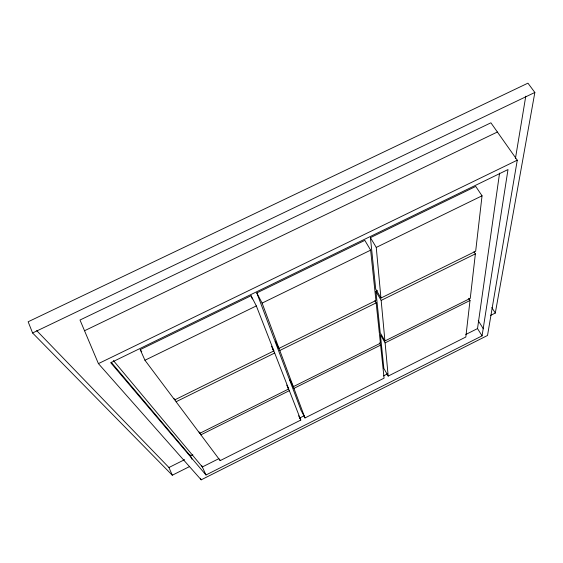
<?xml version="1.0" encoding="UTF-8"?>
<svg xmlns="http://www.w3.org/2000/svg" width="563" height="563" viewBox="0 0 563 563"><rect width="100%" height="100%" fill="white"/><g stroke="black" fill="none" stroke-linecap="round" stroke-linejoin="round"><path stroke-width="0.84" d="M468.641 298.313L470.014 300.487L465.812 337.033L388.189 376.091L383.867 368.441L380.398 334.647L385.106 342.874L388.189 376.091M473.976 251.696L475.369 253.857L470.253 298.383L384.93 340.96L380.194 332.698L375.957 291.472L377.534 290.691M482.041 195.804L475.665 251.26L380.947 298.038L375.711 289.072L370.426 237.656L475.735 186.43L482.041 195.804L376.253 247.417L380.947 298.038M482.069 335.858L508.002 169.547L110.742 362.727L205.981 474.989L482.069 335.858L477.523 328.581L499.564 173.115M515.405 158.66L525.779 96.182M517.27 160.181L487.523 335.464L201.188 479.838L98.419 363.621L80.002 320.023L490.901 122.811L517.27 160.181L98.419 363.621M490.591 315.414L495.306 313.049L534.85 92.459L527.939 83.162L28.15 321.769L32.584 332.979L172.299 475.221L189.59 466.544M199.774 432.44L200.871 434.84L220.196 460.611L300.804 420.054L289.354 390.673L287.369 386.802M304.984 417.95L293.942 388.379L289.572 379.877L300.945 410.068L304.984 417.95L384.079 378.153L380.609 345.119L379.328 342.867M192.863 454.82L190.505 456.002L111.164 362.227M36.679 330.601L168.942 467.508L184.65 459.64M218.817 458.676L202.356 466.952L113.367 360.524M299.565 418.07L304.266 415.705M383.452 375.887L387.372 373.916M465.763 334.499L477.523 328.581M175.058 399.533L176.064 401.75L199.759 433.348L288.692 388.977L274.688 353.022L272.696 349.151M293.309 386.675L279.797 350.496L275.004 341.227L288.91 378.132L293.309 386.675L380.412 343.212L376.168 302.873L374.874 300.635M200.871 434.84L289.354 390.673M293.942 388.379L380.609 345.119M385.106 342.874L470.014 300.487M174.685 399.906L273.871 350.925L256.334 305.913L251.063 295.716L140.208 349.637L144.951 360.25L174.685 399.906L174.009 398.421M279.009 348.384L375.922 300.522L370.637 250.155L364.831 240.38L256.798 292.929L274.195 339.074L279.009 348.384L262.105 303.098L256.798 292.929M176.064 401.75L274.688 353.022M279.797 350.496L376.168 302.873M384.93 340.96L381.165 300.403L475.369 253.857M144.951 360.25L256.334 305.913M262.105 303.098L370.637 250.155M84.527 330.741L497.389 132.009M32.584 332.979L534.85 92.459M140.208 349.637L141.77 351.734M491.802 307.553L495.306 313.049M478.226 320.636L483.335 328.792M370.426 237.656L376.253 247.417M375.957 291.472L381.165 300.403M271.472 346.259L273.871 350.925M286.701 385.085L288.692 388.977M298.608 415.754L300.804 420.054M219.514 459.134L220.196 460.611M199.084 431.877L199.759 433.348M201.638 465.362L205.981 474.989M189.801 454.44L191.927 459.183M200.477 478.247L201.188 479.838M168.942 467.508L172.299 475.221M251.063 295.716L252.33 298.939"/></g></svg>
